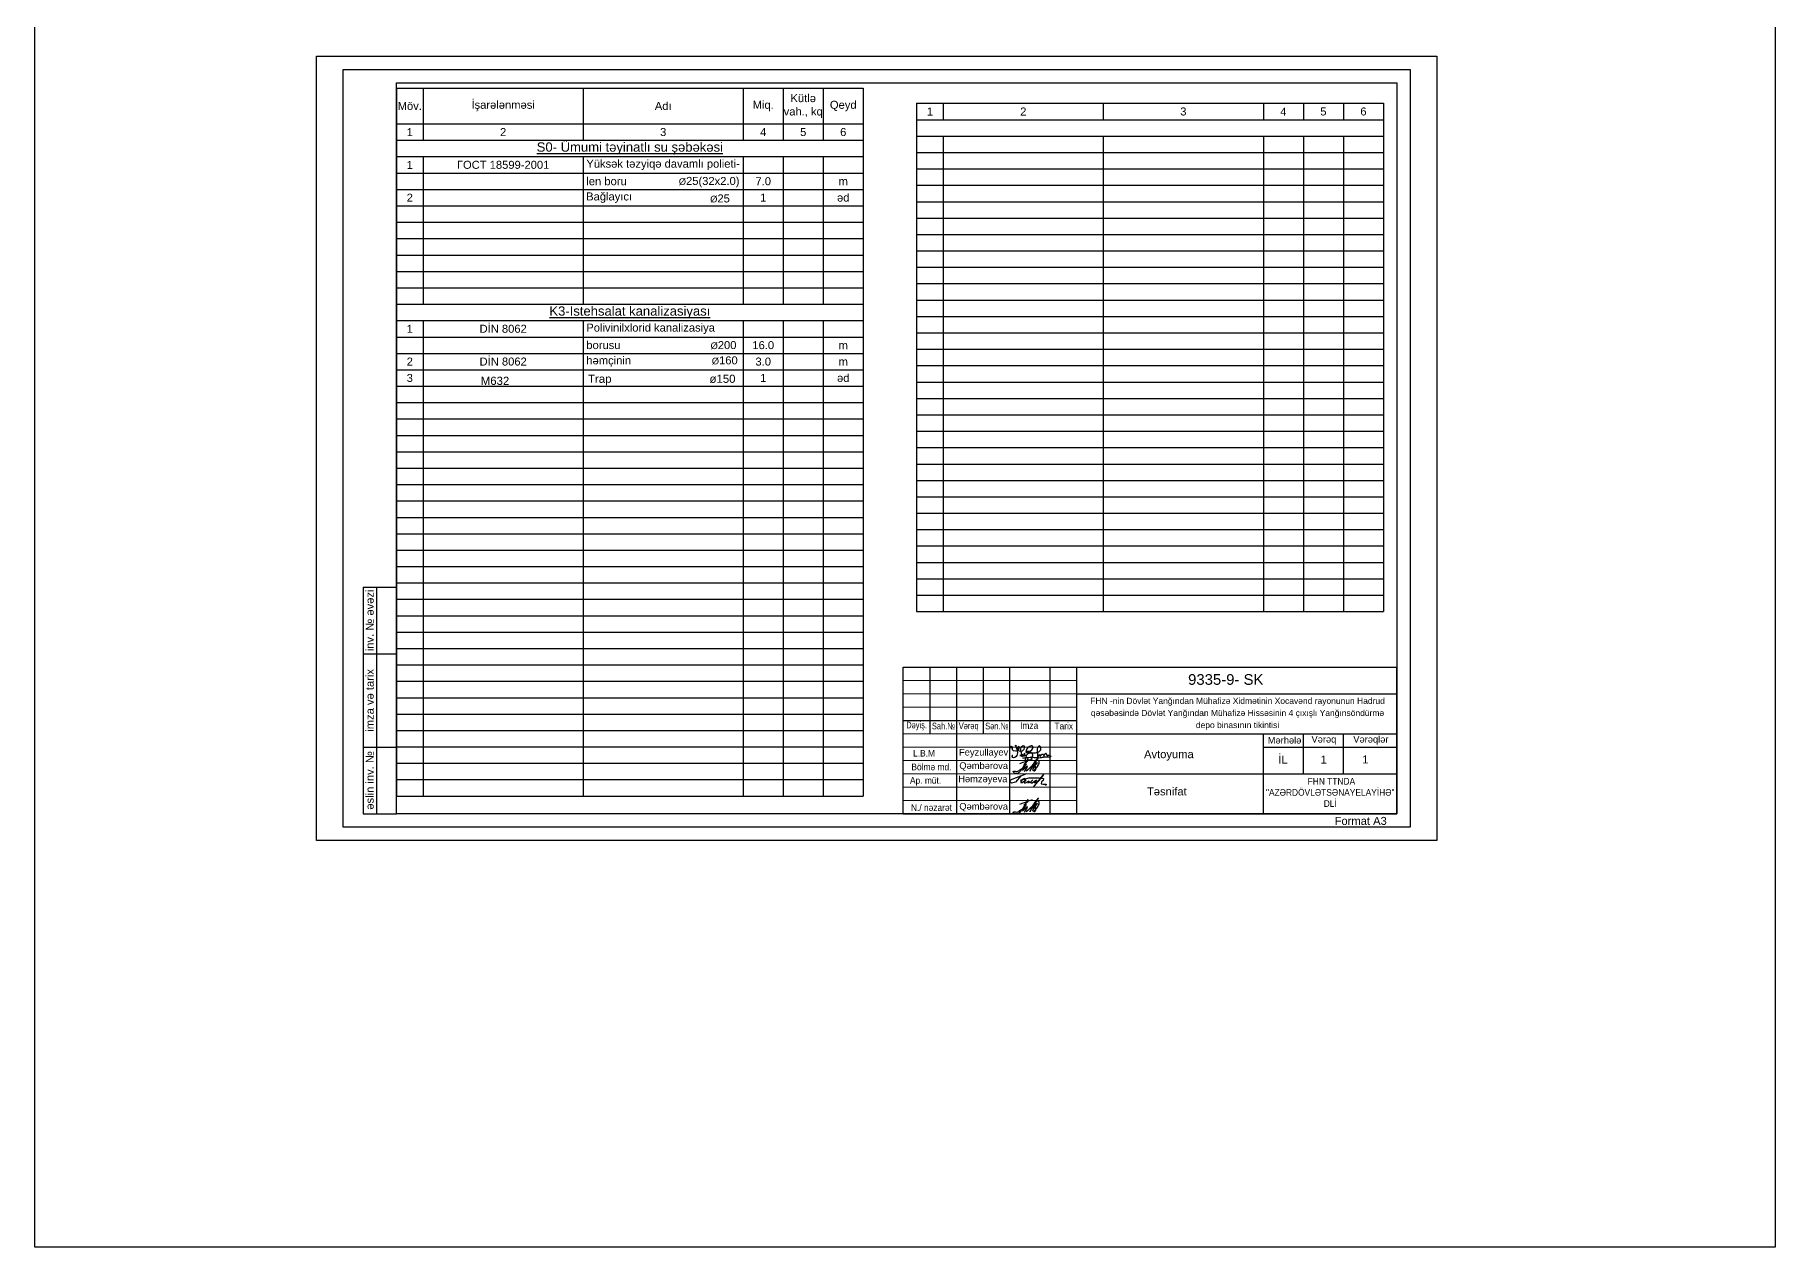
# Model space of a CAD drawing. Header units: millimetres. Extents: x 2332836 to 2398081, y 1433585 to 1563365.
# Drawn here: x 2332836 to 2398081, y 1433585 to 1479037 of the extents above; entities that cross this region are included whole.
import ezdxf

# ---------------------------------------------------------------- set-up
doc = ezdxf.new("R2010")
doc.units = ezdxf.units.MM
for name, color, linetype, lineweight in [('0_Ном._пера__21_Ном._пера__7', 7, 'Continuous', 60), ('Künc ştampının yazısı', 7, 'Continuous', 13), ('перегородка_Ном._пера__1_Ном._пера__7', 7, 'Continuous', 60)]:
    doc.layers.add(name, color=color, linetype=linetype, lineweight=lineweight)
doc.layers.add('ФОРМАТ', color=7, linetype='Continuous')
doc.styles.add('Arial', font='arial.ttf')
doc.styles.add('Arial-300', font='arial.ttf', dxfattribs={"height": 300})
doc.styles.add('ARİAL', font='arial.ttf')
doc.styles.add('Times New  Roman', font='times.ttf')
doc.styles.add('Times New Roman', font='times.ttf')

# ---------------------------------------------------------------- blocks, each defined once
blk = doc.blocks.new('F. G.')
for points, knots in [([(678117, 149875), (678101, 149881), (678068, 149894), (678110, 149968), (678168, 149890), (678111, 149758), (678415, 149738), (678425, 149962), (678305, 149885), (678405, 149720), (678572, 149778), (678603, 149871), (678622, 149968), (678384, 149933), (678466, 149735), (678536, 149566)], [0, 0, 0, 0, 42.223389, 90.051656, 154.549451, 226.6152, 476.644161, 571.28472, 627.013932, 778.672239, 938.454199, 1025.570794, 1091.558705, 1160.21584, 1544.16015, 1544.16015, 1544.16015, 1544.16015]), ([(678270, 149972), (678336, 149780), (678414, 149552), (678142, 149501), (678145, 149587), (678167, 149609), (678173, 149615)], [0, 0, 0, 0, 446.334972, 532.702513, 603.278674, 627.196902, 627.196902, 627.196902, 627.196902]), ([(678270, 149972), (678269, 149975), (678267, 149986), (678290, 149979), (678294, 149969), (678296, 149964)], [0, 0, 0, 0, 8.821018, 27.345406, 42.243095, 42.243095, 42.243095, 42.243095]), ([(679563, 149533), (679492, 149537), (679369, 149543), (679180, 149491), (679004, 149517), (678808, 149521), (678658, 149508), (678563, 149493), (678539, 149489)], [0, 0, 0, 0, 211.533539, 367.015626, 577.795063, 738.782103, 953.656981, 1027.737747, 1027.737747, 1027.737747, 1027.737747]), ([(678557, 149636), (678555, 149623), (678549, 149595), (678590, 149573), (678644, 149600), (678594, 149740), (678613, 149627), (678634, 149589), (678649, 149601), (678648, 149609), (678647, 149612)], [0, 0, 0, 0, 37.910096, 78.738154, 107.34926, 199.254906, 281.250122, 295.344415, 310.564895, 319.310936, 319.310936, 319.310936, 319.310936]), ([(678664, 149761), (678746, 149756), (678876, 149747), (678975, 149989), (678703, 149943), (678605, 149631), (678938, 149818), (678911, 149456), (678769, 149412), (678615, 149384), (678680, 149525), (678701, 149705), (678882, 149703), (679021, 149702)], [0, 0, 0, 0, 227.188385, 358.071473, 539.665587, 751.927894, 924.503113, 1199.403857, 1282.39891, 1403.270956, 1513.824778, 1614.597802, 1944.904586, 1944.904586, 1944.904586, 1944.904586]), ([(679021, 149702), (679048, 149704), (679140, 149711), (679266, 149820), (679179, 149989), (679034, 149833), (679110, 149701), (679096, 149506), (679219, 149719), (679163, 149474), (679324, 149754), (679319, 149457), (679400, 149778), (679430, 149558), (679529, 149636), (679613, 149557), (679572, 149540), (679556, 149533)], [0, 0, 0, 0, 82.934409, 278.458212, 386.336719, 441.130098, 797.922894, 815.295031, 939.358029, 1010.425899, 1153.318323, 1248.777542, 1391.619055, 1482.772305, 1582.360738, 1652.010665, 1693.923868, 1693.923868, 1693.923868, 1693.923868])]:
    blk.add_open_spline(points, degree=3, knots=knots)
for points in [[(678557, 149636), (678518, 149625), (678479, 149613), (678440, 149602)], [(678440, 149602), (678472, 149590), (678504, 149578), (678535, 149566)]]:
    blk.add_open_spline(points, degree=3)
blk = doc.blocks.new('Г')
at = {"color": 7, "lineweight": 25}
for p, q in [((3558212, -3986533), (3558866, -3986366)), ((3558866, -3986366), (3559602, -3986366)), ((3559602, -3986366), (3559935, -3986420)), ((3559935, -3986420), (3559917, -3986573)), ((3559782, -3986670), (3559756, -3986809)), ((3559756, -3986809), (3559918, -3986835)), ((3559917, -3986573), (3559782, -3986674)), ((3559918, -3986835), (3560115, -3986835)), ((3560150, -3986870), (3560083, -3986937)), ((3560115, -3986835), (3560150, -3986870))]:
    blk.add_line(p, q, dxfattribs=at)
for points in [[(3558269, -3986197), (3557838, -3986698), (3557532, -3986768), (3557417, -3986654), (3557449, -3986511), (3558676, -3986057)], [(3558530, -3986533), (3558589, -3986473), (3558527, -3986411), (3558337, -3986490), (3558236, -3986641), (3558236, -3986727), (3558330, -3986727), (3558614, -3986522), (3558498, -3986638), (3558474, -3986725), (3558527, -3986778), (3558867, -3986589), (3558765, -3986739), (3558945, -3986684), (3559121, -3986508), (3558985, -3986672), (3558985, -3986752), (3559071, -3986752), (3559409, -3986520), (3559319, -3986610), (3559247, -3986753), (3559593, -3986593), (3559883, -3986249), (3559936, -3986140), (3559956, -3986075), (3559846, -3986186), (3559160, -3987062)]]:
    blk.add_lwpolyline(points, dxfattribs=at)
blk = doc.blocks.new('QT')
for points, knots in [([(-585737, 108509), (-585715, 108533), (-585678, 108574), (-585613, 108617), (-585563, 108657), (-585582, 108732), (-585630, 108659), (-585675, 108585), (-585747, 108445), (-585823, 108321), (-585900, 108220), (-585995, 108161), (-586085, 108179), (-586136, 108215), (-586136, 108292), (-585964, 108206), (-585868, 108348), (-585735, 108386), (-585571, 108666), (-585926, 108093), (-585520, 108593), (-585655, 108359), (-585723, 108241)], [0, 0, 0, 0, 95.105414, 165.226399, 237.940081, 275.386653, 317.829734, 413.155248, 594.756942, 755.78629, 857.135005, 977.628911, 1063.634804, 1123.390002, 1143.497316, 1270.295177, 1449.220916, 1585.489424, 1732.301661, 2011.136996, 2249.585855, 2488.440566, 2488.440566, 2488.440566, 2488.440566]), ([(-585659, 108268), (-585580, 108329), (-585415, 108456), (-585042, 108959), (-585416, 108550), (-585541, 108187), (-585407, 108452), (-585153, 108667), (-585344, 108455), (-585445, 108276), (-585314, 108319), (-585252, 108416), (-585166, 108511), (-585157, 108669), (-585278, 108662), (-585330, 108554), (-585324, 108430), (-585290, 108306), (-585347, 108261), (-585364, 108247)], [0, 0, 0, 0, 338.07146, 701.928548, 1160.253845, 1316.39979, 1493.912841, 1738.545853, 1967.361308, 2076.382892, 2141.637406, 2265.742403, 2439.595438, 2546.512588, 2605.883314, 2735.471139, 2851.575865, 2995.445732, 3058.832965, 3058.832965, 3058.832965, 3058.832965])]:
    blk.add_open_spline(points, degree=3, knots=knots)
blk.add_open_spline([(-585890, 108550), (-585731, 108608), (-585573, 108667), (-585414, 108725)], degree=3)
blk = doc.blocks.new('9183-5')
at = {"lineweight": 25}
for p, q in [((-726777, 21337), (-726777, 26837)), ((-726777, 26837), (-708277, 26837)), ((-725777, 26838), (-725777, 24337)), ((-724777, 26839), (-724777, 21339)), ((-723777, 26839), (-723777, 24337)), ((-722777, 21338), (-722777, 26838)), ((-721277, 26838), (-721277, 21338)), ((-720277, 26838), (-720277, 21338)), ((-726777, 24837), (-720277, 24837)), ((-713277, 21337), (-713277, 24337)), ((-726777, 21337), (-708277, 21337))]:
    blk.add_line(p, q, dxfattribs=at)
at = {"color": 0, "lineweight": 25}
for p, q in [((-708277, 21337), (-708277, 26837)), ((-720277, 25837), (-708277, 25837)), ((-720277, 24337), (-708277, 24337)), ((-711777, 22837), (-711777, 24337)), ((-710277, 22837), (-710277, 24337)), ((-713277, 23837), (-708277, 23837)), ((-720277, 22837), (-708277, 22837))]:
    blk.add_line(p, q, dxfattribs=at)
at = {"lineweight": 15}
for p, q in [((-726777, 26337), (-720277, 26337)), ((-726777, 25837), (-720277, 25837)), ((-726777, 25337), (-720277, 25337)), ((-726777, 24337), (-720277, 24337)), ((-726777, 23837), (-720277, 23837)), ((-726777, 23337), (-720277, 23337)), ((-726777, 22837), (-720277, 22837)), ((-726777, 22337), (-720277, 22337)), ((-726777, 21837), (-720277, 21837))]:
    blk.add_line(p, q, dxfattribs=at)
at = {"color": 2}
blk.add_blockref('F. G.', (-1400841, -126077), dxfattribs=at)
at = {"lineweight": 25, "xscale": 0.5, "yscale": 0.5, "zscale": 0.5}
blk.add_blockref('Г', (-2501485, 2015868), dxfattribs=at)
at = {"color": 3}
for p in [(-136516, -85328), (-136516, -86853)]:
    blk.add_blockref('QT', p, dxfattribs=at)
at = {"insert": (-716819, 23525), "char_height": 300, "width": 5135.22, "attachment_point": 5, "style": 'Arial'}
blk.add_mtext('{\\fArial|b0|i0|c238|p34;Avtoyuma}', dxfattribs=at)
at = {"layer": '0_Ном._пера__21_Ном._пера__7', "linetype": 'Continuous', "lineweight": 25, "insert": (-714246, 25081), "char_height": 227.25, "width": 11211.1, "attachment_point": 5, "line_spacing_factor": 1.19865, "style": 'ARİAL'}
blk.add_mtext('FHN -nin Dövlət Yanğından Mühafizə Xidmətinin Xocav{\\fArial|b0|i0|c238|p34;ənd} {\\fArial|b0|i0|c238|p34;rayonunun Hadrud qəsəbəsində }Dövlət Yanğından Mühafizə Hissəsinin 4 {\\fArial|b0|i0|c238|p34;çıxışlı} {\\fArial|b0|i0|c238|p34;Y}anğınsöndürmə depo{\\fArial|b0|i0|c238|p34; binasının tikintisi}', dxfattribs=at)
at = {"layer": 'Künc ştampının yazısı', "color": 7, "char_height": 250, "attachment_point": 5, "style": 'Times New  Roman'}
for s, width, insert in [('{\\fArial|b0|i0|c238|p34;\\W0.8;Dəyiş.}', 1800, (-726276, 24624)), ('\\pxt0.44093;{\\fArial|b0|i0|c0|p34;\\W0.9;İmza}', 250, (-722057, 24643)), ('{\\fArial|b0|i0|c238|p34;\\W0.8;Sah.\\fArial|b0|i0|c204|p34;№}', 1800, (-725266, 24624)), ('{\\fArial|b0|i0|c238|p34;\\W0.8;Vərəq}', 1800, (-724323, 24595)), ('{\\fArial|b0|i0|c238|p34;\\W0.8;Sən.\\fArial|b0|i0|c204|p34;№}', 1800, (-723269, 24624)), ('{\\fArial|b0|i0|c0|p34;\\W0.9;Tarix }', 1800, (-720761, 24624))]:
    blk.add_mtext_dynamic_manual_height_columns(s, width=width, gutter_width=1, heights=[0], dxfattribs=dict(at, insert=insert))
at = {"layer": 'Künc ştampının yazısı', "color": 7, "lineweight": 25, "attachment_point": 5}
for s, insert, char_height, style in [('{\\fArial|b0|i0|c238|p34;Mərhələ}', (-712482, 24092), 250, 'Times New  Roman'), ('{\\fArial|b0|i0|c238|p34;Vərəq}', (-711007, 24092), 250, 'Times New  Roman'), ('{\\fArial|b0|i0|c238|p34;İL}', (-712540, 23369), 300, 'Times New  Roman'), ('{\\fArial|b0|i0|c238|p34;2}', (-709436, 23374), 300, 'Times New Roman'), ('{\\fArial|b0|i0|c238|p34;\\W0.9;\\C256; FHN TTNDA\\P"AZ\\fArial|b0|i0|c0|p34;Ə\\fArial|b0|i0|c238|p34;RDÖVL\\fArial|b0|i0|c0|p34;Ə\\fArial|b0|i0|c238|p34;TS\\fArial|b0|i0|c0|p34;Ə\\fArial|b0|i0|c238|p34;NAYE\\fArial|b0|i0|c204|p34;L\\fArial|b0|i0|c238|p34;AYİH\\fArial|b0|i0|c0|p34;Ə\\fArial|b0|i0|c238|p34;" \\fArial|b0|i0|c204|p34;\\P\\fArial|b0|i0|c238|p34;DLİ}', (-710770, 22137), 250, 'Times New  Roman'), ('{\\fArial|b0|i0|c0|p34;Format A3}', (-709628, 21066), 300, 'Times New Roman')]:
    blk.add_mtext(s, dxfattribs=dict(at, insert=insert, char_height=char_height, style=style))
at = {"layer": 'Künc ştampının yazısı', "color": 7, "lineweight": 25, "insert": (-709246, 24092), "char_height": 250, "width": 3544.72, "attachment_point": 5, "style": 'Times New  Roman'}
blk.add_mtext('{\\fArial|b0|i0|c238|p34;Vərəqlər}', dxfattribs=at)
at = {"layer": 'Künc ştampının yazısı', "color": 7, "attachment_point": 5, "style": 'Times New  Roman'}
for s, insert, char_height in [('{\\fArial|b0|i0|c238|p34;\\W0.9;  \\H0.73204x; L.B.M\\H1.366x; \\fArial|b0|i0|c204|p34;  \\fArial|b0|i0|c238|p34;       }', (-726161, 23606), 341.512), ('{\\fArial|b0|i0|c238|p34;\\W0.9;  \\H0.87845x; \\H0.83333x;\\W1;Feyzullayev\\fArial|b0|i0|c204|p34; \\H1.3661x;\\W0.9; \\fArial|b0|i0|c238|p34;       }', (-723935, 23606), 341.512), ('{\\fArial|b0|i0|c238|p34;\\W0.9;       \\fArial|b0|i0|c0|p34;\\H0.78914x;B\\fArial|b0|i0|c238|p34;ölmə md.    \\H1.2672x; }', (-726108, 23091), 316.801), ('{\\fArial|b0|i0|c238|p34;\\W0.9;  \\H0.87845x; \\H0.83333x;\\W1;Qəmbərova\\H1.3661x;\\W0.9;       }', (-723935, 23106), 341.51), ('{\\fArial|b0|i0|c238|p34;\\W0.9;    \\H0.78914x; Ap. müt.}', (-726206, 22550), 316.8), ('{\\fArial|b0|i0|c238|p34;\\W0.9;  \\H0.87845x; \\H0.83333x;\\W1;Həmzəyeva\\H1.3661x;\\W0.9;       }', (-723965, 22606), 341.51), ('{\\fArial|b0|i0|c238|p34;\\W0.9;       \\H0.78914x;N./ nəzarət   \\H1.2672x; }', (-726108, 21566), 316.8), ('{\\fArial|b0|i0|c238|p34;\\W0.9;  \\H0.87845x; \\H0.83333x;\\W1;Qəmbərova\\H1.3661x;\\W0.9;       }', (-723935, 21581), 341.51)]:
    blk.add_mtext(s, dxfattribs=dict(at, insert=insert, char_height=char_height))
at = {"layer": 'перегородка_Ном._пера__1_Ном._пера__7', "color": 7, "linetype": 'Continuous', "insert": (-716255, 26570), "char_height": 400, "attachment_point": 1, "style": 'ARİAL'}
blk.add_mtext(' 9335-{\\fArial|b0|i0|c238|p34;9}- {\\fArial|b0|i0|c238|p34;SK}', dxfattribs=at)

msp = doc.modelspace()

# ---------------------------------------------------------------- linework, layer by layer
at = {"color": 6}
for p, q in [((2343393.47, 1478234.61), (2385393.47, 1478234.61)), ((2343393.47, 1448834.61), (2343393.47, 1478234.61)), ((2385393.47, 1478234.61), (2385393.47, 1448834.61)), ((2385393.47, 1448834.61), (2343393.47, 1448834.61))]:
    msp.add_line(p, q, dxfattribs=at)
at = {"color": 0}
for p, q in [((2344393.47, 1477734.61), (2384393.47, 1477734.61)), ((2344393.47, 1449334.61), (2344393.47, 1477734.61)), ((2384393.47, 1477734.61), (2384393.47, 1449334.61)), ((2384393.47, 1449334.61), (2344393.47, 1449334.61))]:
    msp.add_line(p, q, dxfattribs=at)
for p, q in [((2346393.47, 1477234.61), (2383893.47, 1477234.61)), ((2346393.47, 1449834.61), (2346393.47, 1477234.61)), ((2383893.47, 1477234.61), (2383893.47, 1449834.61)), ((2383893.47, 1449834.61), (2346393.47, 1449834.61))]:
    msp.add_line(p, q)
at = {"color": 7}
for p, q in [((2346393.47, 1477037.1), (2363893.47, 1477037.1)), ((2346393.47, 1477037.1), (2346393.47, 1450497.47)), ((2347393.47, 1477037.1), (2347393.47, 1475082.83)), ((2353393.47, 1477037.1), (2353393.47, 1475082.83)), ((2359393.47, 1477037.1), (2359393.47, 1475082.83)), ((2360893.47, 1477037.1), (2360893.47, 1475082.83)), ((2362393.47, 1477037.1), (2362393.47, 1475082.83)), ((2363893.47, 1477037.1), (2363893.47, 1450497.47)), ((2365893.47, 1476468.24), (2383393.47, 1476468.24)), ((2365893.47, 1476468.24), (2365893.47, 1457414.58)), ((2365893.47, 1475853.6), (2383393.47, 1475853.6)), ((2366893.47, 1476468.24), (2366893.47, 1475853.6)), ((2372893.47, 1476468.24), (2372893.47, 1475853.6)), ((2378893.47, 1476468.24), (2378893.47, 1475853.6)), ((2380393.47, 1476468.24), (2380393.47, 1475853.6)), ((2381893.47, 1476468.24), (2381893.47, 1475853.6)), ((2383393.47, 1476468.24), (2383393.47, 1457414.58)), ((2346393.47, 1475697.47), (2363893.47, 1475697.47)), ((2365893.47, 1475238.97), (2383393.47, 1475238.97)), ((2366893.47, 1475238.97), (2366893.47, 1457414.58)), ((2372893.47, 1475238.97), (2372893.47, 1457414.58)), ((2378893.47, 1475238.97), (2378893.47, 1457414.58)), ((2380393.47, 1475238.97), (2380393.47, 1457414.58)), ((2381893.47, 1475238.97), (2381893.47, 1457414.58)), ((2346393.47, 1475082.83), (2363893.47, 1475082.83)), ((2365893.47, 1474624.34), (2383393.47, 1474624.34)), ((2346393.47, 1474468.2), (2363893.47, 1474468.2)), ((2347393.47, 1474468.2), (2347393.47, 1468936.49)), ((2353393.47, 1474468.2), (2353393.47, 1468936.49)), ((2359393.47, 1474468.2), (2359393.47, 1468936.49)), ((2360893.47, 1474468.2), (2360893.47, 1468936.49)), ((2362393.47, 1474468.2), (2362393.47, 1468936.49)), ((2365893.47, 1474009.7), (2383393.47, 1474009.7)), ((2346393.47, 1473853.57), (2363893.47, 1473853.57)), ((2346393.47, 1473238.93), (2363893.47, 1473238.93)), ((2365893.47, 1473395.07), (2383393.47, 1473395.07)), ((2346393.47, 1472624.3), (2363893.47, 1472624.3)), ((2365893.47, 1472780.43), (2383393.47, 1472780.43)), ((2346393.47, 1472009.66), (2363893.47, 1472009.66)), ((2365893.47, 1472165.8), (2383393.47, 1472165.8)), ((2346393.47, 1471395.03), (2363893.47, 1471395.03)), ((2365893.47, 1471551.16), (2383393.47, 1471551.16)), ((2346393.47, 1470780.4), (2363893.47, 1470780.4)), ((2365893.47, 1470936.53), (2383393.47, 1470936.53)), ((2346393.47, 1470165.76), (2363893.47, 1470165.76)), ((2365893.47, 1470321.9), (2383393.47, 1470321.9)), ((2346393.47, 1469551.13), (2363893.47, 1469551.13)), ((2365893.47, 1469707.26), (2383393.47, 1469707.26)), ((2346393.47, 1468936.49), (2363893.47, 1468936.49)), ((2365893.47, 1469092.63), (2383393.47, 1469092.63)), ((2346393.47, 1468321.86), (2363893.47, 1468321.86)), ((2347393.47, 1468321.86), (2347393.47, 1450497.47)), ((2353393.47, 1468321.86), (2353393.47, 1450497.47)), ((2359393.47, 1468321.86), (2359393.47, 1450497.47)), ((2360893.47, 1468321.86), (2360893.47, 1450497.47)), ((2362393.47, 1468321.86), (2362393.47, 1450497.47)), ((2365893.47, 1468477.99), (2383393.47, 1468477.99)), ((2346393.47, 1467707.22), (2363893.47, 1467707.22)), ((2365893.47, 1467863.36), (2383393.47, 1467863.36)), ((2346393.47, 1467092.59), (2363893.47, 1467092.59)), ((2365893.47, 1467248.73), (2383393.47, 1467248.73)), ((2346393.47, 1466477.96), (2363893.47, 1466477.96)), ((2365893.47, 1466634.09), (2383393.47, 1466634.09)), ((2346393.47, 1465863.32), (2363893.47, 1465863.32)), ((2365893.47, 1466019.46), (2383393.47, 1466019.46)), ((2346393.47, 1465248.69), (2363893.47, 1465248.69)), ((2365893.47, 1465404.82), (2383393.47, 1465404.82)), ((2365893.47, 1464790.19), (2383393.47, 1464790.19)), ((2346393.47, 1464634.05), (2363893.47, 1464634.05)), ((2365893.47, 1464175.56), (2383393.47, 1464175.56)), ((2346393.47, 1464019.42), (2363893.47, 1464019.42)), ((2365893.47, 1463560.92), (2383393.47, 1463560.92)), ((2346393.47, 1463404.79), (2363893.47, 1463404.79)), ((2365893.47, 1462946.29), (2383393.47, 1462946.29)), ((2346393.47, 1462790.15), (2363893.47, 1462790.15)), ((2346393.47, 1462175.52), (2363893.47, 1462175.52)), ((2365893.47, 1462331.65), (2383393.47, 1462331.65)), ((2346393.47, 1461560.88), (2363893.47, 1461560.88)), ((2365893.47, 1461717.02), (2383393.47, 1461717.02)), ((2346393.47, 1460946.25), (2363893.47, 1460946.25)), ((2365893.47, 1461102.38), (2383393.47, 1461102.38)), ((2346393.47, 1460331.62), (2363893.47, 1460331.62)), ((2365893.47, 1460487.75), (2383393.47, 1460487.75)), ((2346393.47, 1459716.98), (2363893.47, 1459716.98)), ((2365893.47, 1459873.12), (2383393.47, 1459873.12)), ((2346393.47, 1459102.35), (2363893.47, 1459102.35)), ((2365893.47, 1459258.48), (2383393.47, 1459258.48)), ((2345143.47, 1458334.61), (2345143.47, 1449834.61)), ((2345143.47, 1458334.61), (2346393.47, 1458334.61)), ((2345643.47, 1458334.61), (2345643.47, 1449834.61)), ((2346393.47, 1458487.71), (2363893.47, 1458487.71)), ((2365893.47, 1458643.85), (2383393.47, 1458643.85)), ((2346393.47, 1457873.08), (2363893.47, 1457873.08)), ((2365893.47, 1458029.21), (2383393.47, 1458029.21)), ((2346393.47, 1457258.44), (2363893.47, 1457258.44)), ((2365893.47, 1457414.58), (2383393.47, 1457414.58)), ((2346393.47, 1456643.81), (2363893.47, 1456643.81)), ((2345143.47, 1455834.61), (2346393.47, 1455834.61)), ((2346393.47, 1456029.18), (2363893.47, 1456029.18)), ((2346393.47, 1455414.54), (2363893.47, 1455414.54)), ((2346393.47, 1454799.91), (2363893.47, 1454799.91)), ((2346393.47, 1454185.27), (2363893.47, 1454185.27)), ((2346393.47, 1453570.64), (2363893.47, 1453570.64)), ((2346393.47, 1452956.01), (2363893.47, 1452956.01)), ((2345143.47, 1452334.61), (2346393.47, 1452334.61)), ((2346393.47, 1452341.37), (2363893.47, 1452341.37)), ((2346393.47, 1451726.74), (2363893.47, 1451726.74)), ((2346393.47, 1451112.1), (2363893.47, 1451112.1)), ((2346393.47, 1450497.47), (2363893.47, 1450497.47)), ((2345143.47, 1449834.61), (2346393.47, 1449834.61))]:
    msp.add_line(p, q, dxfattribs=at)
at = {"color": 4, "lineweight": 30, "ltscale": 10000}
msp.add_lwpolyline([(2332835.72, 1563365.06), (2398080.94, 1563365.06), (2398080.94, 1433584.54), (2332835.72, 1433584.54)], close=True, dxfattribs=at)

# ---------------------------------------------------------------- block references
at = {"color": 7}
msp.add_blockref('9183-5', (3092170, 1428497.68), dxfattribs=at)

# ---------------------------------------------------------------- texts
at = {"color": 7, "style": 'Arial-300'}
for s, insert, char_height, width, attachment_point in [('M{\\fArial|b0|i0|c238|p34;öv.}', (2346893.47, 1476367.29), 300, 997, 5), ('İ{\\fArial|b0|i0|c238|p34;şarələnməsi}', (2350393.47, 1476367.29), 300, 5997, 5), ('{\\fArial|b0|i0|c238|p34;Adı}', (2356393.47, 1476367.29), 300, 5997, 5), ('Miq.', (2360143.47, 1476367.29), 300, 1497, 5), ('{\\fArial|b0|i0|c238|p34;Kütlə vah., kq}', (2361643.47, 1476367.29), 300, 1497, 5), ('{\\fArial|b0|i0|c238|p34;Qeyd}', (2363143.47, 1476367.29), 300, 1497, 5), ('1', (2366393.47, 1476160.92), 300, 997, 5), ('2', (2369893.47, 1476160.92), 300, 5997, 5), ('3', (2375893.47, 1476160.92), 300, 5997, 5), ('4', (2379643.47, 1476160.92), 300, 1497, 5), ('5', (2381143.47, 1476160.92), 300, 1497, 5), ('6', (2382643.47, 1476160.92), 300, 1497, 5), ('1', (2346893.47, 1475390.15), 300, 997, 5), ('2', (2350393.47, 1475390.15), 300, 5997, 5), ('3', (2356393.47, 1475390.15), 300, 5997, 5), ('4', (2360143.47, 1475390.15), 300, 1497, 5), ('5', (2361643.47, 1475390.15), 300, 1497, 5), ('6', (2363143.47, 1475390.15), 300, 1497, 5), ('{\\fArial|b0|i0|c238|p34;\\LS0- Ümumi təyinatlı su şəbəkəsi}', (2355143.47, 1474775.52), 350, 17497, 5), ('1', (2346893.47, 1474160.88), 300, 997, 5), ('ГОСТ 18599-2001', (2350393.47, 1474160.88), 300, 5997, 5), ('{\\fArial|b0|i0|c238|p34; Yüksək təzyiqə davamlı polieti-}', (2353394.97, 1474160.88), 300, 5997, 4), ('{\\fArial|b0|i0|c238|p34; len boru}', (2353394.97, 1473546.25), 300, 5997, 4), ('{\\fArial|b0|i0|c238|p34;                             \\H0.83333x;%%C\\H1.2x;25(32x2.0)}', (2353601.52, 1473512.6), 300, 5997, 4), ('{\\fArial|b0|i0|c238|p34;7.0}', (2360143.47, 1473546.25), 300, 1497, 5), ('m', (2363143.47, 1473546.25), 300, 1497, 5), ('2', (2346893.47, 1472931.62), 300, 997, 5), ('{\\fArial|b0|i0|c238|p34;Bağlayıcı}', (2353505.17, 1472931.62), 300, 5997, 4), ('{\\fArial|b0|i0|c238|p34;                             \\H0.83333x;%%C\\H1.2x;25}', (2354778.03, 1472897.97), 300, 5997, 4), ('{\\fArial|b0|i0|c238|p34;1}', (2360143.47, 1472931.62), 300, 1497, 5), ('{\\fArial|b0|i0|c238|p34;əd}', (2363143.47, 1472931.62), 300, 1497, 5), ('{\\fArial|b0|i0|c238|p34;\\LK3-İstehsalat kanalizasiyası}', (2355143.47, 1468629.18), 350, 17497, 5), ('1', (2346893.47, 1468014.54), 300, 997, 5), ('{\\fArial|b0|i0|c238|p34;DİN 8062}', (2350393.47, 1468014.54), 300, 5997, 5), ('{\\fArial|b0|i0|c238|p34; Polivinilxlorid kanalizasiya}', (2353394.97, 1468014.54), 300, 5997, 4), ('{\\fArial|b0|i0|c238|p34; borusu                             \\H0.83333x;%%C\\H1.2x;200}', (2353394.97, 1467399.91), 300, 5997, 4), ('{\\fArial|b0|i0|c238|p34;16.0}', (2360143.47, 1467399.91), 300, 1497, 5), ('m', (2363143.47, 1467399.91), 300, 1497, 5), ('2', (2346893.47, 1466785.27), 300, 997, 5), ('{\\fArial|b0|i0|c238|p34;DİN 8062}', (2350393.47, 1466785.27), 300, 5997, 5), ('{\\fArial|b0|i0|c238|p34; həmçinin                          \\H0.83333x;%%C\\H1.2x;160}', (2353394.97, 1466785.27), 300, 5997, 4), ('{\\fArial|b0|i0|c238|p34;3}.{\\fArial|b0|i0|c238|p34;0}', (2360143.47, 1466785.27), 300, 1497, 5), ('m', (2363143.47, 1466785.27), 300, 1497, 5), ('{\\fArial|b0|i0|c238|p34;3}', (2346893.47, 1466170.64), 300, 997, 5), ('{\\fArial|b0|i0|c238|p34;1}', (2360143.47, 1466170.64), 300, 1497, 5), ('{\\fArial|b0|i0|c238|p34;əd}', (2363143.47, 1466170.64), 300, 1497, 5)]:
    msp.add_mtext(s, dxfattribs=dict(at, insert=insert, char_height=char_height, width=width, attachment_point=attachment_point))
at = {"style": 'ARİAL'}
for s, insert, char_height, width, attachment_point in [('{\\fArial|b0|i0|c238|p34;    Trap                               }ø{\\fArial|b0|i0|c238|p34;150}', (2359102.81, 1466095.93), 305.5159, 9390.9402, 6), ('{\\fArial|b0|i0|c238|p34;\\C0;                   1\\L\\P} ', (2378832.8, 1451216.66), 299.25, 18495.914, 7)]:
    msp.add_mtext(s, dxfattribs=dict(at, insert=insert, char_height=char_height, width=width, attachment_point=attachment_point))
at = {"color": 7, "char_height": 300, "width": 2500, "attachment_point": 5, "rotation": 90, "style": 'Arial-300'}
for s, insert in [('inv. № {\\fArial|b0|i0|c238|p34;əvəzi}', (2345393.47, 1457084.61)), ('{\\fArial|b0|i0|c238|p34;imza və tarix}', (2345393.47, 1454084.61)), ('{\\fArial|b0|i0|c238|p34;əslin inv}. №', (2345393.47, 1451084.61))]:
    msp.add_mtext(s, dxfattribs=dict(at, insert=insert))
at = {"insert": (2376020.46, 1450821.77), "char_height": 300, "attachment_point": 3, "style": 'ARİAL'}
msp.add_mtext('{\\fArial|b0|i0|c238|p34; Təsnifat}', dxfattribs=at)
at = {"layer": 'ФОРМАТ', "insert": (2349554.41, 1466217.82), "char_height": 305.8252, "width": 3675.6158, "attachment_point": 1, "style": 'ARİAL'}
msp.add_mtext('{\\fArial|b0|i0|c238|p34;M632}', dxfattribs=at)

# ---------------------------------------------------------------- next in the draw order: texts
at = {"insert": (2382833.75, 1452022.08), "char_height": 300, "attachment_point": 3, "style": 'ARİAL', "bg_fill": 3, "box_fill_scale": 1.5, "bg_fill_color": 256, "bg_fill_transparency": 0}
msp.add_mtext('{\\fArial|b0|i0|c238|p34; 1}', dxfattribs=at)

doc.saveas('drawing.dxf')
